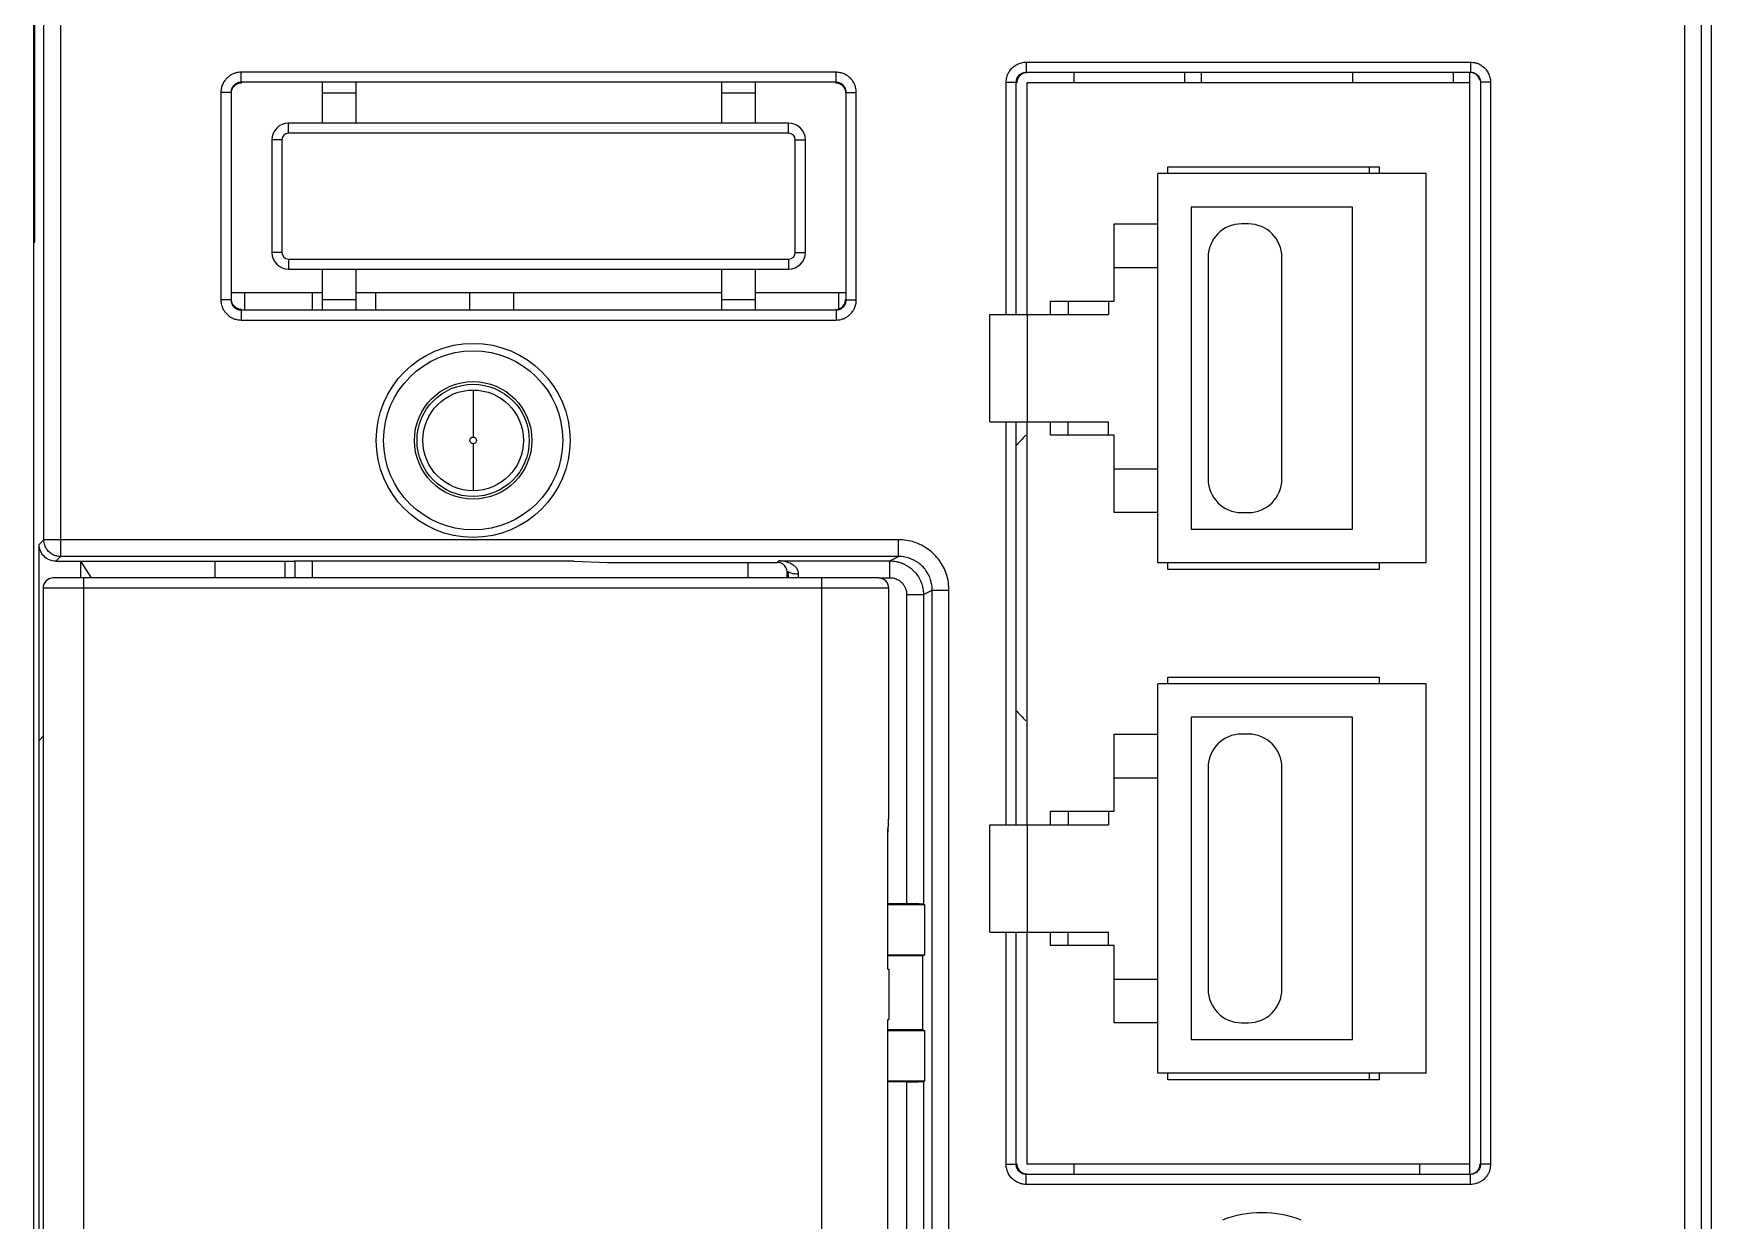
# Model space of a CAD drawing. Header units: millimetres. Extents: x 336 to 12810, y -1577 to 4105.
# Drawn here: x 10664.9 to 10714.9, y 1730.5 to 1765.8 of the extents above; entities that cross this region are included whole.
import ezdxf

# ---------------------------------------------------------------- set-up
doc = ezdxf.new("R2010")
doc.units = ezdxf.units.MM

msp = doc.modelspace()

# ---------------------------------------------------------------- linework, layer by layer
at = {"color": 7, "linetype": 'Continuous'}
for p, q in [((10664.887, 1801.003), (10664.887, 1642.108)), ((10714.887, 1642.108), (10714.887, 1801.003)), ((10664.926, 1759.608), (10664.926, 1768.608)), ((10665.693, 1767.868), (10665.693, 1750.248)), ((10714.082, 1767.868), (10714.082, 1642.414)), ((10665.193, 1750.748), (10665.193, 1767.385)), ((10714.582, 1767.385), (10714.582, 1642.414)), ((10688.803, 1764.674), (10671.072, 1764.674)), ((10671.072, 1764.374), (10671.072, 1764.674)), ((10688.803, 1764.374), (10688.803, 1764.674)), ((10694.471, 1764.975), (10694.471, 1764.675)), ((10694.471, 1764.975), (10707.704, 1764.975)), ((10694.471, 1764.675), (10707.704, 1764.675)), ((10695.887, 1764.675), (10695.887, 1764.358)), ((10699.187, 1764.675), (10699.187, 1764.358)), ((10699.687, 1764.358), (10699.687, 1764.675)), ((10704.187, 1764.675), (10704.187, 1764.358)), ((10707.187, 1764.675), (10707.187, 1764.358)), ((10707.687, 1731.858), (10707.687, 1764.675)), ((10707.704, 1764.975), (10707.704, 1764.675)), ((10670.472, 1764.074), (10670.472, 1757.893)), ((10670.772, 1764.074), (10670.472, 1764.074)), ((10670.772, 1764.074), (10670.772, 1757.893)), ((10670.772, 1764.074), (10670.787, 1764.058)), ((10688.803, 1764.374), (10671.072, 1764.374)), ((10671.072, 1764.374), (10671.087, 1764.358)), ((10673.487, 1764.358), (10673.487, 1763.158)), ((10673.487, 1764.058), (10674.487, 1764.058)), ((10674.487, 1764.358), (10674.487, 1763.158)), ((10685.387, 1764.358), (10685.387, 1763.158)), ((10685.387, 1764.058), (10686.387, 1764.058)), ((10686.387, 1764.358), (10686.387, 1763.158)), ((10688.787, 1764.358), (10688.803, 1764.374)), ((10689.087, 1764.058), (10689.103, 1764.074)), ((10689.103, 1757.893), (10689.103, 1764.074)), ((10689.103, 1764.074), (10689.403, 1764.074)), ((10689.403, 1757.893), (10689.403, 1764.074)), ((10693.871, 1757.458), (10693.871, 1764.375)), ((10693.871, 1764.375), (10694.171, 1764.375)), ((10694.171, 1757.458), (10694.171, 1764.375)), ((10694.487, 1764.358), (10694.487, 1757.458)), ((10707.687, 1764.358), (10694.487, 1764.358)), ((10708.004, 1764.375), (10708.004, 1732.142)), ((10708.304, 1764.375), (10708.004, 1764.375)), ((10708.304, 1764.375), (10708.304, 1732.142)), ((10687.387, 1763.158), (10672.487, 1763.158)), ((10672.487, 1762.858), (10672.487, 1763.158)), ((10687.387, 1762.858), (10687.387, 1763.158)), ((10672.287, 1762.658), (10671.987, 1762.658)), ((10671.987, 1762.658), (10671.987, 1759.308)), ((10672.287, 1762.658), (10672.287, 1759.308)), ((10687.387, 1762.858), (10672.487, 1762.858)), ((10687.587, 1762.658), (10687.887, 1762.658)), ((10687.587, 1759.308), (10687.587, 1762.658)), ((10687.887, 1759.308), (10687.887, 1762.658)), ((10706.387, 1761.658), (10698.387, 1761.658)), ((10698.387, 1750.058), (10698.387, 1761.658)), ((10698.687, 1761.658), (10698.687, 1761.858)), ((10698.687, 1761.858), (10704.987, 1761.858)), ((10704.687, 1761.858), (10704.687, 1761.658)), ((10704.987, 1761.858), (10704.987, 1761.658)), ((10706.387, 1750.058), (10706.387, 1761.658)), ((10704.187, 1760.658), (10699.387, 1760.658)), ((10699.387, 1760.658), (10699.387, 1751.058)), ((10704.187, 1751.058), (10704.187, 1760.658)), ((10697.087, 1760.158), (10698.387, 1760.158)), ((10697.087, 1757.858), (10697.087, 1760.158)), ((10701.087, 1760.158), (10700.887, 1760.158)), ((10664.887, 1759.608), (10664.926, 1759.608)), ((10672.287, 1759.308), (10671.987, 1759.308)), ((10672.487, 1759.108), (10687.387, 1759.108)), ((10672.487, 1759.108), (10672.487, 1758.808)), ((10687.387, 1759.108), (10687.387, 1758.808)), ((10687.587, 1759.308), (10687.887, 1759.308)), ((10699.887, 1759.158), (10699.887, 1752.558)), ((10702.087, 1752.558), (10702.087, 1759.158)), ((10672.487, 1758.808), (10687.387, 1758.808)), ((10673.487, 1758.808), (10673.487, 1757.608)), ((10674.487, 1758.808), (10674.487, 1757.608)), ((10685.387, 1758.808), (10685.387, 1757.608)), ((10686.387, 1758.808), (10686.387, 1757.608)), ((10697.087, 1758.858), (10698.387, 1758.858)), ((10670.787, 1758.108), (10673.487, 1758.108)), ((10671.187, 1757.608), (10671.187, 1758.108)), ((10673.187, 1758.108), (10673.187, 1757.608)), ((10674.487, 1758.108), (10685.387, 1758.108)), ((10675.087, 1757.608), (10675.087, 1758.108)), ((10677.887, 1757.608), (10677.887, 1758.108)), ((10679.187, 1758.108), (10679.187, 1757.608)), ((10686.387, 1758.108), (10689.087, 1758.108)), ((10688.887, 1757.608), (10688.887, 1758.108)), ((10670.772, 1757.893), (10670.472, 1757.893)), ((10670.772, 1757.893), (10670.787, 1757.908)), ((10671.072, 1757.593), (10671.087, 1757.608)), ((10671.072, 1757.593), (10688.803, 1757.593)), ((10671.072, 1757.593), (10671.072, 1757.293)), ((10673.487, 1757.908), (10674.487, 1757.908)), ((10685.387, 1757.908), (10686.387, 1757.908)), ((10688.803, 1757.593), (10688.787, 1757.608)), ((10688.803, 1757.593), (10688.803, 1757.293)), ((10689.103, 1757.893), (10689.087, 1757.908)), ((10689.103, 1757.893), (10689.403, 1757.893)), ((10695.187, 1757.858), (10697.087, 1757.858)), ((10695.187, 1757.458), (10695.187, 1757.858)), ((10695.717, 1757.858), (10695.717, 1757.458)), ((10696.917, 1757.858), (10696.917, 1757.458)), ((10671.072, 1757.293), (10688.803, 1757.293)), ((10693.387, 1757.458), (10696.917, 1757.458)), ((10693.387, 1754.258), (10693.387, 1757.458)), ((10694.511, 1754.258), (10694.511, 1757.458)), ((10677.987, 1755.208), (10677.987, 1753.808)), ((10693.387, 1754.258), (10696.917, 1754.258)), ((10693.871, 1742.258), (10693.871, 1754.258)), ((10694.171, 1742.258), (10694.171, 1754.258)), ((10694.487, 1754.258), (10694.487, 1742.258)), ((10695.187, 1753.858), (10695.187, 1754.258)), ((10695.717, 1753.858), (10695.717, 1754.258)), ((10696.917, 1753.858), (10696.917, 1754.258)), ((10677.987, 1753.608), (10677.987, 1752.208)), ((10697.087, 1753.858), (10695.187, 1753.858)), ((10697.087, 1751.558), (10697.087, 1753.858)), ((10697.087, 1752.858), (10698.387, 1752.858)), ((10698.387, 1751.558), (10697.087, 1751.558)), ((10700.887, 1751.558), (10701.087, 1751.558)), ((10699.387, 1751.058), (10704.187, 1751.058)), ((10665.193, 1750.748), (10665.053, 1750.608)), ((10665.053, 1744.774), (10665.053, 1750.608)), ((10690.667, 1750.748), (10665.193, 1750.748)), ((10690.667, 1750.248), (10690.667, 1750.748)), ((10665.693, 1750.248), (10665.553, 1750.108)), ((10665.553, 1750.108), (10672.382, 1750.108)), ((10690.667, 1750.248), (10665.693, 1750.248)), ((10666.287, 1750.108), (10666.287, 1749.608)), ((10666.287, 1750.108), (10666.6, 1749.608)), ((10670.287, 1750.108), (10670.287, 1749.608)), ((10672.382, 1749.608), (10672.382, 1750.108)), ((10680.987, 1750.105), (10672.665, 1750.105)), ((10672.684, 1750.105), (10672.682, 1750.103)), ((10672.682, 1749.608), (10672.682, 1750.103)), ((10673.187, 1750.105), (10673.187, 1749.608)), ((10680.987, 1750.105), (10681.987, 1750.07)), ((10681.987, 1750.07), (10687.049, 1750.07)), ((10686.187, 1749.608), (10686.187, 1750.07)), ((10687.049, 1750.07), (10687.096, 1750.117)), ((10687.096, 1750.117), (10690.406, 1750.117)), ((10690.405, 1749.617), (10690.405, 1750.117)), ((10690.406, 1750.117), (10690.667, 1750.248)), ((10706.387, 1750.058), (10698.387, 1750.058)), ((10698.687, 1749.858), (10698.687, 1750.058)), ((10704.987, 1750.058), (10704.987, 1749.858)), ((10690.072, 1749.608), (10665.472, 1749.608)), ((10666.372, 1749.608), (10666.372, 1656.608)), ((10687.349, 1749.77), (10687.383, 1749.804)), ((10687.349, 1749.608), (10687.349, 1749.77)), ((10688.372, 1749.608), (10688.372, 1656.608)), ((10690.072, 1749.617), (10690.405, 1749.617)), ((10704.987, 1749.858), (10698.687, 1749.858)), ((10665.172, 1749.308), (10665.172, 1656.908)), ((10690.372, 1749.308), (10665.172, 1749.308)), ((10690.372, 1742.628), (10690.372, 1749.308)), ((10690.905, 1749.117), (10691.404, 1749.117)), ((10690.905, 1749.117), (10690.905, 1739.901)), ((10691.404, 1749.117), (10691.667, 1749.249)), ((10691.404, 1749.117), (10691.404, 1739.892)), ((10691.667, 1656.968), (10691.667, 1749.249)), ((10691.667, 1749.249), (10692.167, 1749.249)), ((10692.167, 1656.968), (10692.167, 1749.249)), ((10698.687, 1746.658), (10704.987, 1746.658)), ((10698.687, 1746.458), (10698.687, 1746.658)), ((10704.987, 1746.658), (10704.987, 1746.458)), ((10698.387, 1734.858), (10698.387, 1746.458)), ((10706.387, 1746.458), (10698.387, 1746.458)), ((10706.387, 1734.858), (10706.387, 1746.458)), ((10699.387, 1745.458), (10699.387, 1735.858)), ((10704.187, 1745.458), (10699.387, 1745.458)), ((10704.187, 1735.858), (10704.187, 1745.458)), ((10665.172, 1744.893), (10665.051, 1744.772)), ((10665.051, 1711.01), (10665.051, 1744.772)), ((10697.087, 1742.658), (10697.087, 1744.958)), ((10697.087, 1744.958), (10698.387, 1744.958)), ((10701.087, 1744.958), (10700.887, 1744.958)), ((10697.087, 1743.658), (10698.387, 1743.658)), ((10699.887, 1743.958), (10699.887, 1737.358)), ((10702.087, 1737.358), (10702.087, 1743.958)), ((10695.187, 1742.258), (10695.187, 1742.658)), ((10695.187, 1742.658), (10697.087, 1742.658)), ((10695.717, 1742.658), (10695.717, 1742.258)), ((10696.917, 1742.658), (10696.917, 1742.258)), ((10690.341, 1737.958), (10690.341, 1742.029)), ((10690.346, 1742.016), (10690.341, 1742.029)), ((10690.346, 1737.958), (10690.346, 1742.017)), ((10693.387, 1739.058), (10693.387, 1742.258)), ((10693.387, 1742.258), (10696.917, 1742.258)), ((10694.511, 1739.058), (10694.511, 1742.258)), ((10690.905, 1739.901), (10690.346, 1739.901)), ((10691.443, 1739.873), (10690.346, 1739.873)), ((10691.404, 1739.892), (10691.443, 1739.873)), ((10691.443, 1738.379), (10691.443, 1739.873)), ((10693.387, 1739.058), (10696.917, 1739.058)), ((10693.871, 1732.142), (10693.871, 1739.058)), ((10694.171, 1732.142), (10694.171, 1739.058)), ((10694.487, 1739.058), (10694.487, 1732.158)), ((10695.187, 1738.658), (10695.187, 1739.058)), ((10695.717, 1738.658), (10695.717, 1739.058)), ((10696.917, 1738.658), (10696.917, 1739.058)), ((10697.087, 1738.658), (10695.187, 1738.658)), ((10697.087, 1736.358), (10697.087, 1738.658)), ((10690.346, 1738.379), (10691.443, 1738.379)), ((10691.387, 1738.351), (10690.346, 1738.351)), ((10691.387, 1738.351), (10691.443, 1738.379)), ((10691.387, 1736.151), (10691.387, 1738.351)), ((10690.341, 1737.958), (10690.372, 1737.958)), ((10690.372, 1737.958), (10690.372, 1736.458)), ((10697.087, 1737.658), (10698.387, 1737.658)), ((10690.341, 1728.388), (10690.341, 1736.458)), ((10690.341, 1736.458), (10690.372, 1736.458)), ((10690.346, 1728.4), (10690.346, 1736.458)), ((10691.387, 1736.151), (10690.346, 1736.151)), ((10691.443, 1736.123), (10690.346, 1736.123)), ((10691.387, 1736.151), (10691.443, 1736.123)), ((10691.443, 1734.629), (10691.443, 1736.123)), ((10698.387, 1736.358), (10697.087, 1736.358)), ((10700.887, 1736.358), (10701.087, 1736.358)), ((10699.387, 1735.858), (10704.187, 1735.858)), ((10690.346, 1734.629), (10691.443, 1734.629)), ((10690.905, 1734.601), (10690.346, 1734.601)), ((10690.905, 1734.601), (10690.905, 1696.108)), ((10691.404, 1734.609), (10691.443, 1734.629)), ((10691.404, 1734.609), (10691.404, 1696.108)), ((10706.387, 1734.858), (10698.387, 1734.858)), ((10698.687, 1734.658), (10698.687, 1734.858)), ((10704.987, 1734.658), (10698.687, 1734.658)), ((10704.687, 1734.858), (10704.687, 1734.658)), ((10704.987, 1734.858), (10704.987, 1734.658)), ((10693.871, 1732.142), (10694.171, 1732.142)), ((10694.487, 1732.158), (10707.687, 1732.158)), ((10695.887, 1732.158), (10695.887, 1731.842)), ((10706.187, 1732.158), (10706.187, 1731.842)), ((10708.304, 1732.142), (10708.004, 1732.142)), ((10694.471, 1731.542), (10694.471, 1731.842)), ((10707.704, 1731.842), (10694.471, 1731.842)), ((10707.704, 1731.542), (10694.471, 1731.542)), ((10707.704, 1731.542), (10707.704, 1731.842))]:
    msp.add_line(p, q, dxfattribs=at)
for radius in [2.89, 2.669, 1.751, 1.672, 1.5, 0.1]:
    msp.add_circle((10677.987, 1753.708), radius, dxfattribs=at)
for centre, radius, start, end in [((10672.487, 1762.658), 0.5, 90, 180), ((10687.387, 1762.658), 0.5, 0, 90), ((10672.487, 1762.658), 0.2, 90, 180), ((10687.387, 1762.658), 0.2, 0, 90), ((10700.887, 1759.158), 1, 90, 180), ((10701.087, 1759.158), 1, 0, 90), ((10672.487, 1759.308), 0.5, 180, 270), ((10672.487, 1759.308), 0.2, 180, 270), ((10687.387, 1759.308), 0.5, 270, 0), ((10687.387, 1759.308), 0.2, 270, 0), ((10698.687, 1749.608), 6, 134.823, 138.9731), ((10700.887, 1752.558), 1, 180, 270), ((10701.087, 1752.558), 1, 270, 0), ((10665.472, 1749.308), 0.3, 90, 180), ((10690.072, 1749.308), 0.3, 0, 90), ((10698.687, 1749.608), 6, 221.0269, 225.177), ((10700.887, 1743.958), 1, 90, 180), ((10701.087, 1743.958), 1, 0, 90), ((10700.887, 1737.358), 1, 180, 270), ((10701.087, 1737.358), 1, 270, 0), ((10701.487, 1727.38), 3.317, 69.3139, 110.698)]:
    msp.add_arc(centre, radius, start, end, dxfattribs=at)
for points, start_tangent, end_tangent in [([(10671.072, 1764.674), (10670.999, 1764.67), (10670.919, 1764.654), (10670.835, 1764.625), (10670.747, 1764.579), (10670.662, 1764.512), (10670.585, 1764.425), (10670.524, 1764.319), (10670.485, 1764.2), (10670.472, 1764.074)], (-1, -0.000011), (0.000067, -1)), ([(10689.403, 1764.074), (10689.398, 1764.149), (10689.383, 1764.229), (10689.352, 1764.315), (10689.305, 1764.404), (10689.237, 1764.489), (10689.149, 1764.565), (10689.043, 1764.624), (10688.926, 1764.661), (10688.803, 1764.674)], (0, 1), (-1, 0.00004)), ([(10693.871, 1764.375), (10693.877, 1764.461), (10693.897, 1764.552), (10693.936, 1764.647), (10693.997, 1764.743), (10694.085, 1764.834), (10694.197, 1764.909), (10694.328, 1764.958), (10694.471, 1764.975)], (-0.000012, 1), (1, 0.000049)), ([(10694.171, 1764.375), (10694.174, 1764.418), (10694.184, 1764.463), (10694.203, 1764.511), (10694.234, 1764.559), (10694.278, 1764.605), (10694.334, 1764.642), (10694.4, 1764.666), (10694.471, 1764.675)], (-0.000084, 1), (1, -0.000044)), ([(10694.337, 1764.618), (10694.228, 1764.508), (10694.187, 1764.358)], (-0.867069, -0.498188), (0, -1)), ([(10694.487, 1764.658), (10694.337, 1764.618)], (-1, 0), (-0.867069, -0.498188)), ([(10707.933, 1764.546), (10707.828, 1764.633), (10707.693, 1764.664)], (-0.603787, 0.797146), (-0.999999, -0.001222)), ([(10707.704, 1764.975), (10707.79, 1764.969), (10707.881, 1764.948), (10707.976, 1764.91), (10708.072, 1764.849), (10708.163, 1764.761), (10708.238, 1764.649), (10708.287, 1764.517), (10708.304, 1764.375)], (1, 0.000012), (0.000049, -1)), ([(10707.704, 1764.675), (10707.747, 1764.672), (10707.792, 1764.662), (10707.84, 1764.642), (10707.888, 1764.612), (10707.934, 1764.568), (10707.971, 1764.512), (10707.995, 1764.446), (10708.004, 1764.375)], (1, 0.000084), (-0.000044, -1)), ([(10707.987, 1764.425), (10707.933, 1764.546)], (-0.201059, 0.979579), (-0.603787, 0.797146)), ([(10671.072, 1764.374), (10671.035, 1764.372), (10670.995, 1764.364), (10670.953, 1764.35), (10670.909, 1764.327), (10670.867, 1764.293), (10670.828, 1764.25), (10670.798, 1764.197), (10670.778, 1764.137), (10670.772, 1764.074)], (-1, 0.000297), (0.000348, -1)), ([(10670.787, 1764.058), (10670.828, 1764.208), (10670.937, 1764.318), (10671.087, 1764.358)], (0, 1), (1, 0)), ([(10688.787, 1764.358), (10688.937, 1764.318), (10689.047, 1764.208), (10689.087, 1764.058)], (1, 0), (0, -1)), ([(10689.103, 1764.074), (10689.101, 1764.111), (10689.093, 1764.152), (10689.078, 1764.195), (10689.054, 1764.239), (10689.02, 1764.282), (10688.976, 1764.319), (10688.923, 1764.349), (10688.865, 1764.368), (10688.803, 1764.374)], (0.000305, 1), (-1, -0.000279)), ([(10670.472, 1757.893), (10670.476, 1757.82), (10670.491, 1757.74), (10670.52, 1757.656), (10670.567, 1757.568), (10670.634, 1757.483), (10670.721, 1757.406), (10670.827, 1757.345), (10670.946, 1757.306), (10671.072, 1757.293)], (0.000011, -1), (1, 0.000067)), ([(10670.772, 1757.893), (10670.774, 1757.856), (10670.781, 1757.816), (10670.796, 1757.774), (10670.819, 1757.73), (10670.852, 1757.688), (10670.896, 1757.649), (10670.949, 1757.619), (10671.009, 1757.599), (10671.072, 1757.593)], (-0.000297, -1), (1, 0.000348)), ([(10671.087, 1757.608), (10670.937, 1757.649), (10670.828, 1757.758), (10670.787, 1757.908)], (-1, 0), (0, 1)), ([(10688.787, 1757.608), (10688.937, 1757.649), (10689.047, 1757.758), (10689.087, 1757.908)], (1, 0), (0, 1)), ([(10688.803, 1757.593), (10688.84, 1757.595), (10688.879, 1757.602), (10688.922, 1757.617), (10688.965, 1757.64), (10689.008, 1757.673), (10689.047, 1757.717), (10689.077, 1757.77), (10689.097, 1757.83), (10689.103, 1757.893)], (1, -0.000297), (-0.000348, 1)), ([(10688.803, 1757.293), (10688.876, 1757.297), (10688.955, 1757.312), (10689.04, 1757.341), (10689.128, 1757.388), (10689.213, 1757.455), (10689.29, 1757.542), (10689.351, 1757.648), (10689.39, 1757.767), (10689.403, 1757.893)], (1, 0.000011), (-0.000067, 1)), ([(10665.553, 1750.108), (10665.362, 1750.146), (10665.2, 1750.255), (10665.091, 1750.417), (10665.053, 1750.608)], (-1, 0), (0, 1)), ([(10665.693, 1750.248), (10665.594, 1750.258), (10665.49, 1750.291), (10665.386, 1750.354), (10665.292, 1750.45), (10665.221, 1750.582), (10665.193, 1750.748)], (-1, 0.000305), (-0.000305, 1)), ([(10692.167, 1749.249), (10692.094, 1749.712), (10691.881, 1750.129), (10691.549, 1750.461), (10691.132, 1750.674), (10690.667, 1750.748)], (-0.000061, 1), (-1, -0.000066)), ([(10672.382, 1750.108), (10672.504, 1750.108), (10672.603, 1750.107), (10672.665, 1750.105)], (1, 0), (0.998784, -0.04931)), ([(10687.349, 1749.77), (10687.309, 1749.92), (10687.199, 1750.03), (10687.049, 1750.07)], (0, 1), (-1, 0)), ([(10687.683, 1749.734), (10687.68, 1749.773), (10687.67, 1749.814), (10687.652, 1749.855), (10687.627, 1749.896), (10687.592, 1749.936), (10687.548, 1749.975), (10687.495, 1750.012), (10687.432, 1750.045), (10687.36, 1750.074), (10687.279, 1750.096), (10687.191, 1750.111), (10687.096, 1750.117)], (0.00666, 0.999978), (-0.999917, 0.012882)), ([(10690.406, 1750.117), (10690.526, 1750.109), (10690.65, 1750.086), (10690.777, 1750.045), (10690.904, 1749.983), (10691.031, 1749.896), (10691.151, 1749.782), (10691.256, 1749.641), (10691.337, 1749.477), (10691.387, 1749.3), (10691.404, 1749.117)], (1, -0.000799), (0.000313, -1)), ([(10691.667, 1749.249), (10691.618, 1749.558), (10691.477, 1749.836), (10691.256, 1750.057), (10690.977, 1750.199), (10690.667, 1750.248)], (0.000286, 1), (-1, -0.000321)), ([(10687.382, 1749.617), (10687.382, 1749.712), (10687.383, 1749.804)], (-0.000006, 1), (0.004186, 0.999991)), ([(10687.383, 1749.804), (10687.424, 1749.769), (10687.534, 1749.743), (10687.683, 1749.734)], (0.07253, -0.997366), (0.999992, -0.003962)), ([(10687.682, 1749.617), (10687.682, 1749.676), (10687.683, 1749.734)], (0, 1), (0.006701, 0.999978)), ([(10690.405, 1749.617), (10690.465, 1749.613)], (1, -0.000001), (0.992559, -0.121764)), ([(10690.465, 1749.613), (10690.527, 1749.602), (10690.591, 1749.581), (10690.655, 1749.55), (10690.718, 1749.507), (10690.778, 1749.45), (10690.83, 1749.379), (10690.871, 1749.297), (10690.896, 1749.208), (10690.905, 1749.117)], (0.992559, -0.121764), (0.000034, -1)), ([(10690.341, 1742.029), (10690.364, 1742.321), (10690.372, 1742.628)], (0.104868, 0.994486), (0.000126, 1)), ([(10690.347, 1742.029), (10690.356, 1742.155), (10690.37, 1742.456), (10690.372, 1742.628)], (0.085413, 0.996346), (0.000108, 1)), ([(10690.346, 1742.015), (10690.347, 1742.029)], (0.087397, 0.996174), (0.085413, 0.996346)), ([(10691.404, 1739.892), (10691.361, 1739.896), (10691.252, 1739.898), (10691.092, 1739.9), (10690.905, 1739.901)], (-0.894482, 0.447105), (-1, 0)), ([(10690.905, 1734.601), (10691.092, 1734.601), (10691.252, 1734.603), (10691.361, 1734.606), (10691.404, 1734.609)], (1, 0), (0.894482, 0.447105)), ([(10694.471, 1731.542), (10694.385, 1731.548), (10694.294, 1731.568), (10694.199, 1731.607), (10694.102, 1731.668), (10694.012, 1731.756), (10693.937, 1731.868), (10693.888, 1731.999), (10693.871, 1732.142)], (-1, -0.000012), (-0.000049, 1)), ([(10694.471, 1731.842), (10694.428, 1731.845), (10694.382, 1731.855), (10694.335, 1731.874), (10694.287, 1731.905), (10694.241, 1731.949), (10694.204, 1732.005), (10694.179, 1732.071), (10694.171, 1732.142)], (-1, -0.000084), (0.000044, 1)), ([(10694.187, 1732.158), (10694.228, 1732.008)], (0, -1), (0.498188, -0.867069)), ([(10694.228, 1732.008), (10694.337, 1731.899), (10694.487, 1731.858)], (0.498188, -0.867069), (1, 0)), ([(10707.686, 1731.85), (10707.843, 1731.892), (10707.953, 1732.002), (10707.993, 1732.152)], (1, 0), (0, 1)), ([(10708.004, 1732.142), (10708.001, 1732.099), (10707.991, 1732.053), (10707.971, 1732.006), (10707.941, 1731.958), (10707.897, 1731.912), (10707.841, 1731.875), (10707.775, 1731.85), (10707.704, 1731.842)], (0.000084, -1), (-1, 0.000044)), ([(10708.304, 1732.142), (10708.298, 1732.056), (10708.277, 1731.965), (10708.239, 1731.87), (10708.178, 1731.773), (10708.09, 1731.683), (10707.978, 1731.608), (10707.846, 1731.559), (10707.704, 1731.542)], (0.000012, -1), (-1, -0.000049))]:
    msp.add_spline(points, degree=3, dxfattribs=dict(at, start_tangent=start_tangent, end_tangent=end_tangent))

doc.saveas('drawing.dxf')
